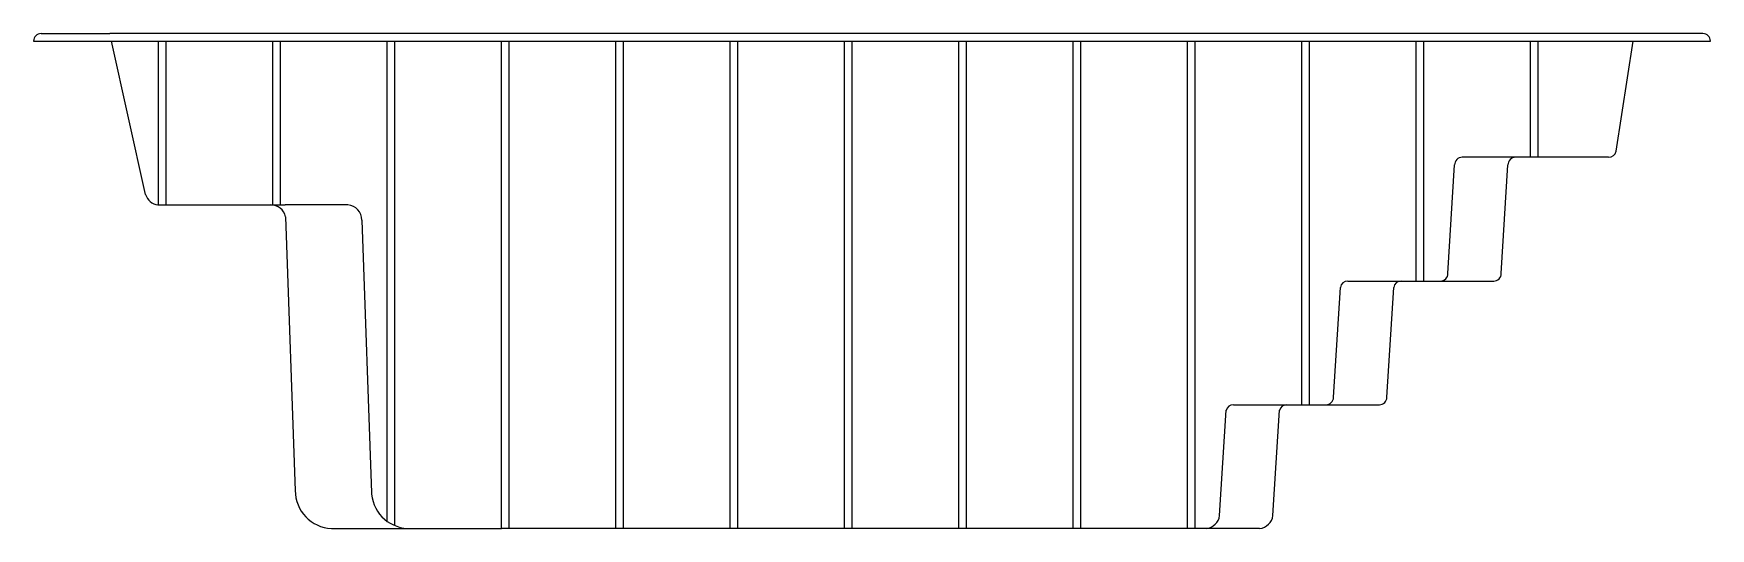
# Model space of a CAD drawing. Extents: x -1109.21 to -1104.81, y 343.36 to 344.66.
import ezdxf

# ---------------------------------------------------------------- set-up
doc = ezdxf.new("R2010")
doc.units = 0
doc.header["$LTSCALE"] = 10
doc.header["$MEASUREMENT"] = 0
doc.layers.add('Piscinas_Fibratec', color=4, linetype='CONTINUOUS')

msp = doc.modelspace()

# ---------------------------------------------------------------- linework, layer by layer
at = {"layer": 'Piscinas_Fibratec', "color": 2}
for p, q in [((-1109.1876, 344.6565), (-1109.0076, 344.6565)), ((-1109.1876, 344.6565), (-1109.0076, 344.6565)), ((-1105.0076, 344.6565), (-1109.0076, 344.6565)), ((-1105.0076, 344.6565), (-1109.0076, 344.6565)), ((-1104.8276, 344.6565), (-1105.0076, 344.6565)), ((-1104.8276, 344.6565), (-1105.0076, 344.6565)), ((-1109.2076, 344.6365), (-1104.8076, 344.6365)), ((-1109.2076, 344.6365), (-1104.8076, 344.6365))]:
    msp.add_line(p, q, dxfattribs=at)
at = {"layer": 'Piscinas_Fibratec'}
for p, q in [((-1108.9136, 344.2334), (-1109.0032, 344.6365)), ((-1108.9136, 344.2334), (-1109.0032, 344.6365)), ((-1105.0552, 344.3471), (-1105.0107, 344.6365)), ((-1105.0552, 344.3471), (-1105.0107, 344.6365)), ((-1105.4964, 344.0264), (-1105.4789, 344.3113)), ((-1105.4964, 344.0264), (-1105.4789, 344.3113)), ((-1105.2148, 344.3315), (-1105.4589, 344.3315)), ((-1105.2148, 344.3315), (-1105.4589, 344.3315)), ((-1105.3564, 344.0264), (-1105.3389, 344.3113)), ((-1105.3564, 344.0264), (-1105.3389, 344.3113)), ((-1105.0748, 344.3315), (-1105.3189, 344.3315)), ((-1105.0748, 344.3315), (-1105.3189, 344.3315)), ((-1108.8813, 344.2065), (-1108.5476, 344.2065)), ((-1108.8813, 344.2065), (-1108.5476, 344.2065)), ((-1108.3828, 344.2065), (-1108.5476, 344.2065)), ((-1108.3828, 344.2065), (-1108.5476, 344.2065)), ((-1108.5465, 344.1753), (-1108.5211, 343.4558)), ((-1108.5465, 344.1753), (-1108.5211, 343.4558)), ((-1108.3462, 344.1667), (-1108.3209, 343.4498)), ((-1108.3462, 344.1667), (-1108.3209, 343.4498)), ((-1105.7589, 344.0065), (-1105.5164, 344.0065)), ((-1105.7589, 344.0065), (-1105.5164, 344.0065)), ((-1105.6189, 344.0065), (-1105.3764, 344.0065)), ((-1105.6189, 344.0065), (-1105.3764, 344.0065)), ((-1105.7964, 343.7012), (-1105.7787, 343.9894)), ((-1105.7964, 343.7012), (-1105.7787, 343.9894)), ((-1105.6564, 343.7012), (-1105.6387, 343.9894)), ((-1105.6564, 343.7012), (-1105.6387, 343.9894)), ((-1106.0955, 343.3906), (-1106.0785, 343.6669)), ((-1106.0955, 343.3906), (-1106.0785, 343.6669)), ((-1106.0592, 343.6815), (-1105.8164, 343.6815)), ((-1106.0592, 343.6815), (-1105.8164, 343.6815)), ((-1105.9555, 343.3906), (-1105.9385, 343.6669)), ((-1105.9555, 343.3906), (-1105.9385, 343.6669)), ((-1105.9192, 343.6815), (-1105.6764, 343.6815)), ((-1105.9192, 343.6815), (-1105.6764, 343.6815)), ((-1108.4261, 343.3565), (-1107.9794, 343.3565)), ((-1108.4261, 343.3565), (-1107.9794, 343.3565)), ((-1105.9907, 343.3565), (-1107.9794, 343.3565)), ((-1105.9907, 343.3565), (-1107.9794, 343.3565))]:
    msp.add_line(p, q, dxfattribs=at)
at = {"layer": 'Piscinas_Fibratec', "color": 1}
for p, q in [((-1108.8794, 344.2065), (-1108.8794, 344.6365)), ((-1108.8794, 344.2065), (-1108.8794, 344.6365)), ((-1108.8594, 344.2065), (-1108.8594, 344.6365)), ((-1108.8594, 344.2065), (-1108.8594, 344.6365)), ((-1108.5794, 344.2061), (-1108.5794, 344.6365)), ((-1108.5794, 344.2061), (-1108.5794, 344.6365)), ((-1108.5594, 344.2065), (-1108.5594, 344.6365)), ((-1108.5594, 344.2065), (-1108.5594, 344.6365)), ((-1108.2794, 343.3755), (-1108.2794, 344.6365)), ((-1108.2794, 343.3755), (-1108.2794, 344.6365)), ((-1108.2594, 343.3643), (-1108.2594, 344.6365)), ((-1108.2594, 343.3643), (-1108.2594, 344.6365)), ((-1107.9794, 343.3565), (-1107.9794, 344.6365)), ((-1107.9794, 343.3565), (-1107.9794, 344.6365)), ((-1107.9594, 343.3565), (-1107.9594, 344.6365)), ((-1107.9594, 343.3565), (-1107.9594, 344.6365)), ((-1107.6794, 343.3565), (-1107.6794, 344.6365)), ((-1107.6794, 343.3565), (-1107.6794, 344.6365)), ((-1107.6594, 343.3565), (-1107.6594, 344.6365)), ((-1107.6594, 343.3565), (-1107.6594, 344.6365)), ((-1107.3794, 343.3565), (-1107.3794, 344.6365)), ((-1107.3794, 343.3565), (-1107.3794, 344.6365)), ((-1107.3594, 343.3565), (-1107.3594, 344.6365)), ((-1107.3594, 343.3565), (-1107.3594, 344.6365)), ((-1107.0794, 343.3565), (-1107.0794, 344.6365)), ((-1107.0794, 343.3565), (-1107.0794, 344.6365)), ((-1107.0594, 343.3565), (-1107.0594, 344.6365)), ((-1107.0594, 343.3565), (-1107.0594, 344.6365)), ((-1106.7794, 343.3565), (-1106.7794, 344.6365)), ((-1106.7794, 343.3565), (-1106.7794, 344.6365)), ((-1106.7594, 343.3565), (-1106.7594, 344.6365)), ((-1106.7594, 343.3565), (-1106.7594, 344.6365)), ((-1106.4794, 343.3565), (-1106.4794, 344.6365)), ((-1106.4794, 343.3565), (-1106.4794, 344.6365)), ((-1106.4594, 343.3565), (-1106.4594, 344.6365)), ((-1106.4594, 343.3565), (-1106.4594, 344.6365)), ((-1106.1794, 343.3565), (-1106.1794, 344.6365)), ((-1106.1794, 343.3565), (-1106.1794, 344.6365)), ((-1106.1594, 343.3565), (-1106.1594, 344.6365)), ((-1106.1594, 343.3565), (-1106.1594, 344.6365)), ((-1105.8794, 343.6815), (-1105.8794, 344.6365)), ((-1105.8794, 343.6815), (-1105.8794, 344.6365)), ((-1105.8594, 343.6815), (-1105.8594, 344.6365)), ((-1105.8594, 343.6815), (-1105.8594, 344.6365)), ((-1105.5794, 344.0065), (-1105.5794, 344.6365)), ((-1105.5794, 344.0065), (-1105.5794, 344.6365)), ((-1105.5594, 344.0065), (-1105.5594, 344.6365)), ((-1105.5594, 344.0065), (-1105.5594, 344.6365)), ((-1105.2794, 344.3315), (-1105.2794, 344.6365)), ((-1105.2794, 344.3315), (-1105.2794, 344.6365)), ((-1105.2594, 344.3315), (-1105.2594, 344.6365)), ((-1105.2594, 344.3315), (-1105.2594, 344.6365))]:
    msp.add_line(p, q, dxfattribs=at)
at = {"layer": 'Piscinas_Fibratec', "color": 2}
for centre, start, end in [((-1109.1876, 344.6365), 90, 180), ((-1109.1876, 344.6365), 90, 180), ((-1104.8276, 344.6365), 0, 90), ((-1104.8276, 344.6365), 0, 90)]:
    msp.add_arc(centre, 0.02, start, end, dxfattribs=at)
at = {"layer": 'Piscinas_Fibratec'}
for centre, radius, start, end in [((-1105.0747, 344.3515), 0.02, 270, 347.31), ((-1105.0747, 344.3515), 0.02, 270, 347.31), ((-1105.4589, 344.3115), 0.02, 90, 180.5602), ((-1105.4589, 344.3115), 0.02, 90, 180.5602), ((-1105.3189, 344.3115), 0.02, 90, 180.5602), ((-1105.3189, 344.3115), 0.02, 90, 180.5602), ((-1108.8757, 344.2461), 0.04, 198.5336, 261.9427), ((-1108.8757, 344.2461), 0.04, 198.5336, 261.9427), ((-1108.5855, 344.1665), 0.04, 12.5669, 90), ((-1108.5855, 344.1665), 0.04, 12.5669, 90), ((-1108.3862, 344.1667), 0.04, 0.0166, 85.1843), ((-1108.3862, 344.1667), 0.04, 0.0166, 85.1843), ((-1105.7589, 343.9865), 0.02, 90, 171.8547), ((-1105.7589, 343.9865), 0.02, 90, 171.8547), ((-1105.6189, 343.9865), 0.02, 90, 171.8547), ((-1105.6189, 343.9865), 0.02, 90, 171.8547), ((-1105.5164, 344.0265), 0.02, 270, 359.613), ((-1105.5164, 344.0265), 0.02, 270, 359.613), ((-1105.3764, 344.0265), 0.02, 270, 359.613), ((-1105.3764, 344.0265), 0.02, 270, 359.613), ((-1105.8164, 343.7015), 0.02, 270, 358.8781), ((-1105.8164, 343.7015), 0.02, 270, 358.8781), ((-1105.6764, 343.7015), 0.02, 270, 358.8781), ((-1105.6764, 343.7015), 0.02, 270, 358.8781), ((-1106.0592, 343.6615), 0.02, 90, 164.6079), ((-1106.0592, 343.6615), 0.02, 90, 164.6079), ((-1105.9192, 343.6615), 0.02, 90, 164.6079), ((-1105.9192, 343.6615), 0.02, 90, 164.6079), ((-1108.4211, 343.4564), 0.1, 180.1411, 267.1426), ((-1108.4211, 343.4564), 0.1, 180.1411, 267.1426), ((-1108.2211, 343.4565), 0.1, 180.1411, 267.1426), ((-1108.2211, 343.4565), 0.1, 180.1411, 267.1426), ((-1106.1351, 343.3963), 0.04, 276.2977, 351.7337), ((-1106.1351, 343.3963), 0.04, 276.2977, 351.7337), ((-1105.9951, 343.3963), 0.04, 276.2977, 351.7337), ((-1105.9951, 343.3963), 0.04, 276.2977, 351.7337)]:
    msp.add_arc(centre, radius, start, end, dxfattribs=at)

doc.saveas('drawing.dxf')
